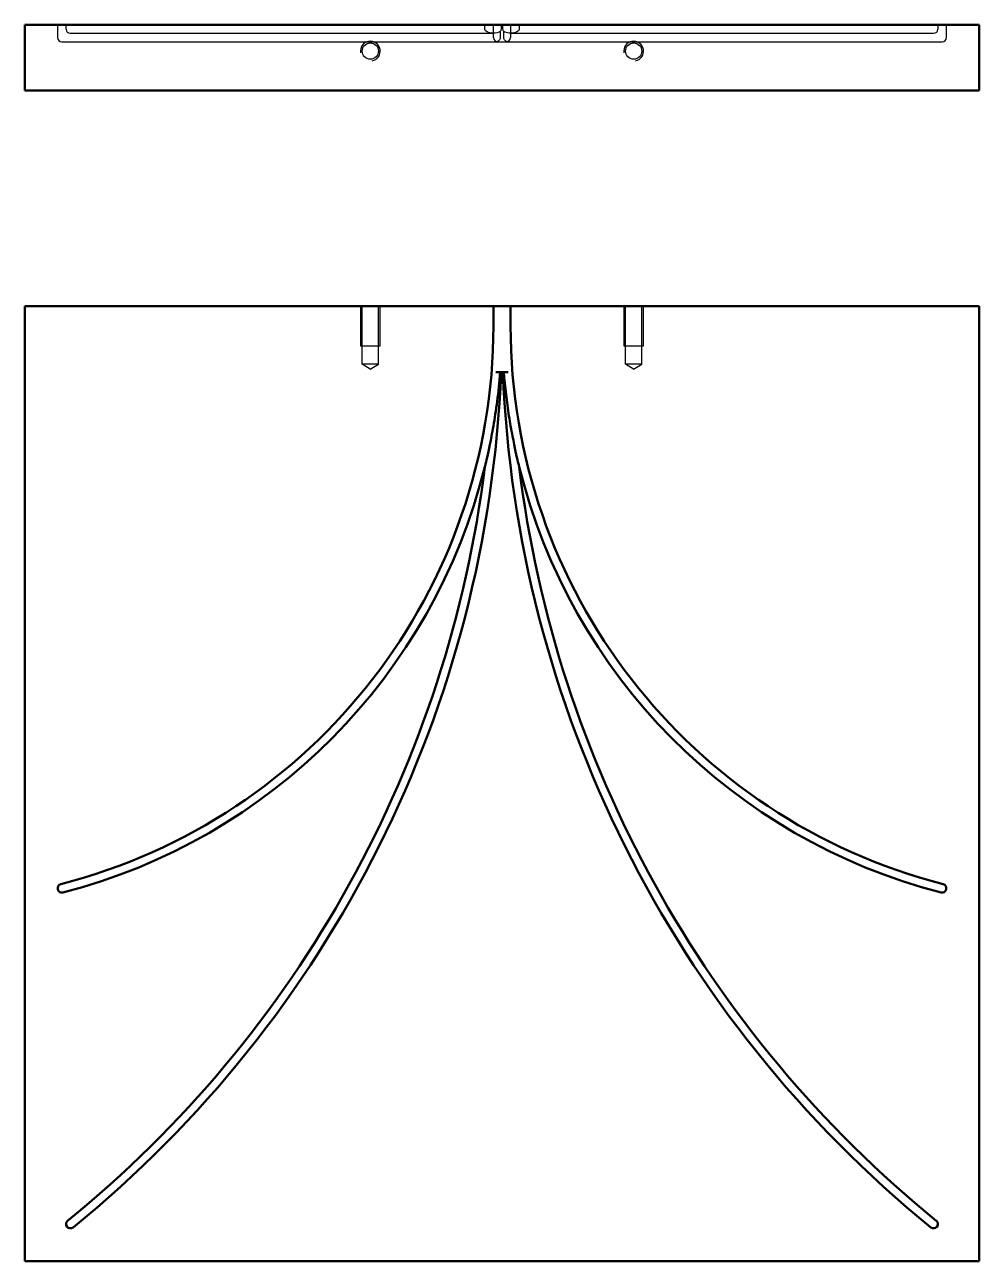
# Model space of a CAD drawing. Header units: millimetres. Extents: x 64 to 209, y 55 to 242.
import ezdxf

# ---------------------------------------------------------------- set-up
doc = ezdxf.new("R2010")
doc.units = ezdxf.units.MM
doc.header["$LTSCALE"] = 2
doc.layers.add('AM_0', color=7, linetype='Continuous', lineweight=50)
doc.layers.add('AM_3', color=6, linetype='Continuous', lineweight=25, true_color=0xff00ff)

msp = doc.modelspace()

# ---------------------------------------------------------------- linework, layer by layer
at = {"layer": 'AM_0'}
for p, q in [((208.81, 242.31), (63.81, 242.31)), ((63.81, 232.31), (63.81, 242.31)), ((208.81, 232.31), (208.81, 242.31)), ((208.81, 232.31), (63.81, 232.31)), ((135.01, 199.57), (63.81, 199.57)), ((63.81, 54.57), (63.81, 199.57)), ((135.66, 199.57), (135.01, 199.57)), ((135.01, 196.57), (135.01, 199.57)), ((135.66, 199.57), (136.96, 199.57)), ((137.61, 199.57), (136.96, 199.57)), ((208.81, 199.57), (137.61, 199.57)), ((137.61, 199.57), (137.61, 196.57)), ((208.81, 54.57), (208.81, 199.57)), ((136.45, 189.57), (136.17, 189.57)), ((208.81, 54.57), (63.81, 54.57))]:
    msp.add_line(p, q, dxfattribs=at)
for centre, radius, start, end in [((47.51, 196.57), 87.5, 284.4188, 0), ((225.11, 196.57), 87.5, 180, 255.5812), ((-39.99, 196.57), 176.3, 309.0806, 357.7245), ((312.61, 196.57), 176.3, 182.2755, 230.9194), ((47.51, 196.57), 88.8, 284.4188, 346.0751), ((-39.99, 196.57), 175, 309.0806, 352.986), ((225.11, 196.57), 88.8, 193.9249, 255.5812), ((312.61, 196.57), 175, 187.014, 230.9194), ((69.46, 111.19), 0.65, 104.4188, 284.4188), ((203.16, 111.19), 0.65, 255.5812, 75.5812), ((70.74, 60.22), 0.65, 129.0806, 309.0806), ((201.88, 60.22), 0.65, 230.9194, 50.9194)]:
    msp.add_arc(centre, radius, start, end, dxfattribs=at)
msp.add_open_spline([(136.04, 189.57), (135.79, 186.41), (135.4, 183.65), (135, 181.39)], degree=3, dxfattribs=at)
for points, knots in [([(136.04, 189.57), (136.04, 189.57), (136.02, 189.57), (135.95, 189.57), (135.9, 189.57), (135.79, 189.57), (135.71, 189.57), (135.56, 189.57), (135.46, 189.57), (135.38, 189.57)], [0, 0, 0, 0, 0.02404158, 0.02404158, 0.04812148, 0.04812148, 0.07224815, 0.07224815, 0.09641415, 0.09641415, 0.09641415, 0.09641415]), ([(136.17, 189.57), (136.17, 189.57), (136.15, 189.57), (136.1, 189.57), (136.07, 189.57), (136.04, 189.57)], [0, 0, 0, 0, 0.02405957, 0.02405957, 0.04044789, 0.04044789, 0.04044789, 0.04044789]), ([(136.59, 189.57), (136.55, 189.57), (136.52, 189.57), (136.47, 189.57), (136.45, 189.57), (136.45, 189.57)], [0.34475547, 0.34475547, 0.34475547, 0.34475547, 0.36114379, 0.36114379, 0.38520335, 0.38520335, 0.38520335, 0.38520335]), ([(137.24, 189.57), (137.16, 189.57), (137.06, 189.57), (136.92, 189.57), (136.84, 189.57), (136.72, 189.57), (136.67, 189.57), (136.61, 189.57), (136.59, 189.57), (136.59, 189.57)], [0.2892463, 0.2892463, 0.2892463, 0.2892463, 0.3134123, 0.3134123, 0.33753897, 0.33753897, 0.36161887, 0.36161887, 0.38566045, 0.38566045, 0.38566045, 0.38566045]), ([(137.62, 181.39), (137.54, 181.87), (137.45, 182.37), (137.03, 185.09), (136.77, 187.32), (136.59, 189.57)], [0.3121729, 0.3121729, 0.3121729, 0.3121729, 0.4123639, 0.4123639, 0.8304635, 0.8304635, 0.8304635, 0.8304635]), ([(135, 181.39), (134.91, 180.84), (134.81, 180.32), (134.38, 178.04), (134.07, 176.71), (133.84, 175.77), (133.79, 175.54), (133.74, 175.34), (133.73, 175.29), (133.71, 175.24), (133.71, 175.23), (133.7, 175.21), (133.7, 175.2), (133.7, 175.2), (133.7, 175.2), (133.7, 175.2)], [1.804411, 1.804411, 1.804411, 1.804411, 2.050732, 2.050732, 2.926836, 2.926836, 3.118291, 3.118291, 3.1703, 3.1703, 3.191934, 3.191934, 3.204871, 3.204871, 3.21249, 3.21249, 3.21249, 3.21249]), ([(138.92, 175.2), (138.92, 175.2), (138.92, 175.2), (138.92, 175.2), (138.92, 175.21), (138.91, 175.23), (138.91, 175.24), (138.9, 175.29), (138.89, 175.34), (138.84, 175.54), (138.78, 175.77), (138.56, 176.71), (138.25, 178.04), (137.81, 180.32), (137.71, 180.84), (137.62, 181.39)], [3.351665, 3.351665, 3.351665, 3.351665, 3.367435, 3.367435, 3.394212, 3.394212, 3.438991, 3.438991, 3.546642, 3.546642, 3.942922, 3.942922, 5.756314, 5.756314, 6.266157, 6.266157, 6.266157, 6.266157])]:
    msp.add_open_spline(points, degree=3, knots=knots, dxfattribs=at)
at = {"layer": 'AM_3'}
for p, q in [((68.81, 242.31), (68.81, 240.36)), ((70.09, 241.66), (70.09, 242.31)), ((133.7, 241.66), (133.7, 242.31)), ((135.01, 240.36), (135.01, 242.31)), ((136.17, 242.31), (136.17, 241.66)), ((136.45, 241.66), (136.45, 242.31)), ((137.61, 242.31), (137.61, 240.36)), ((138.92, 242.31), (138.92, 241.66)), ((202.53, 242.31), (202.53, 241.66)), ((203.81, 240.36), (203.81, 242.31)), ((70.74, 241.01), (135, 241.01)), ((136.04, 241.26), (136.04, 240.36)), ((136.59, 240.36), (136.59, 241.26)), ((137.62, 241.01), (201.88, 241.01)), ((69.46, 239.71), (135.38, 239.71)), ((135.38, 239.71), (137.24, 239.71)), ((137.24, 239.71), (203.16, 239.71)), ((114.81, 199.57), (114.81, 193.57)), ((115.08, 190.77), (115.08, 199.57)), ((117.54, 190.77), (117.54, 199.57)), ((117.81, 193.57), (117.81, 199.57)), ((154.81, 199.57), (154.81, 193.57)), ((155.08, 190.77), (155.08, 199.57)), ((157.54, 190.77), (157.54, 199.57)), ((157.81, 193.57), (157.81, 199.57)), ((114.81, 193.57), (117.81, 193.57)), ((154.81, 193.57), (157.81, 193.57)), ((117.54, 190.77), (115.08, 190.77)), ((116.31, 190.03), (115.08, 190.77)), ((116.31, 190.03), (117.54, 190.77)), ((157.54, 190.77), (155.08, 190.77)), ((156.31, 190.03), (155.08, 190.77)), ((156.31, 190.03), (157.54, 190.77))]:
    msp.add_line(p, q, dxfattribs=at)
for centre in [(116.31, 238.31), (156.31, 238.31)]:
    msp.add_circle(centre, 1.23, dxfattribs=at)
for centre, radius, start, end in [((69.46, 240.36), 0.65, 180, 270), ((70.74, 241.66), 0.65, 180, 270), ((135.66, 240.36), 0.65, 180, 270), ((136.96, 240.36), 0.65, 270, 0), ((201.88, 241.66), 0.65, 270, 0), ((203.16, 240.36), 0.65, 270, 0), ((116.31, 238.31), 1.5, 280, 190), ((156.31, 238.31), 1.5, 280, 190)]:
    msp.add_arc(centre, radius, start, end, dxfattribs=at)
for points, knots in [([(135, 241.01), (134.91, 241.01), (134.81, 241.02), (134.38, 241.07), (134.07, 241.18), (133.84, 241.37), (133.79, 241.42), (133.74, 241.51), (133.73, 241.54), (133.71, 241.58), (133.71, 241.59), (133.7, 241.62), (133.7, 241.63), (133.7, 241.65), (133.7, 241.66), (133.7, 241.66)], [1.804411, 1.804411, 1.804411, 1.804411, 2.050732, 2.050732, 2.926836, 2.926836, 3.118291, 3.118291, 3.1703, 3.1703, 3.191934, 3.191934, 3.204871, 3.204871, 3.21249, 3.21249, 3.21249, 3.21249]), ([(136.04, 240.36), (136.04, 240.28), (136.02, 240.19), (135.95, 240.04), (135.9, 239.96), (135.79, 239.85), (135.71, 239.79), (135.56, 239.73), (135.46, 239.71), (135.38, 239.71)], [0, 0, 0, 0, 0.02404158, 0.02404158, 0.04812148, 0.04812148, 0.07224815, 0.07224815, 0.09641415, 0.09641415, 0.09641415, 0.09641415]), ([(136.17, 241.66), (136.17, 241.58), (136.15, 241.49), (136.1, 241.36), (136.07, 241.31), (136.04, 241.26)], [0, 0, 0, 0, 0.02405957, 0.02405957, 0.04044789, 0.04044789, 0.04044789, 0.04044789]), ([(136.59, 241.26), (136.55, 241.31), (136.52, 241.36), (136.47, 241.49), (136.45, 241.58), (136.45, 241.66)], [0.34475547, 0.34475547, 0.34475547, 0.34475547, 0.36114379, 0.36114379, 0.38520335, 0.38520335, 0.38520335, 0.38520335]), ([(137.62, 241.01), (137.54, 241.01), (137.45, 241.02), (137.03, 241.06), (136.77, 241.15), (136.59, 241.26)], [0.3121729, 0.3121729, 0.3121729, 0.3121729, 0.4123639, 0.4123639, 0.8304635, 0.8304635, 0.8304635, 0.8304635]), ([(137.24, 239.71), (137.16, 239.71), (137.06, 239.73), (136.92, 239.79), (136.84, 239.85), (136.72, 239.96), (136.67, 240.04), (136.61, 240.19), (136.59, 240.28), (136.59, 240.36)], [0.2892463, 0.2892463, 0.2892463, 0.2892463, 0.3134123, 0.3134123, 0.33753897, 0.33753897, 0.36161887, 0.36161887, 0.38566045, 0.38566045, 0.38566045, 0.38566045]), ([(138.92, 241.66), (138.92, 241.66), (138.92, 241.65), (138.92, 241.63), (138.92, 241.62), (138.91, 241.59), (138.91, 241.58), (138.9, 241.54), (138.89, 241.51), (138.84, 241.42), (138.78, 241.37), (138.56, 241.18), (138.25, 241.07), (137.81, 241.02), (137.71, 241.01), (137.62, 241.01)], [3.351665, 3.351665, 3.351665, 3.351665, 3.367435, 3.367435, 3.394212, 3.394212, 3.438991, 3.438991, 3.546642, 3.546642, 3.942922, 3.942922, 5.756314, 5.756314, 6.266157, 6.266157, 6.266157, 6.266157])]:
    msp.add_open_spline(points, degree=3, knots=knots, dxfattribs=at)
msp.add_open_spline([(136.04, 241.26), (135.79, 241.11), (135.4, 241.02), (135, 241.01)], degree=3, dxfattribs=at)

doc.saveas('drawing.dxf')
